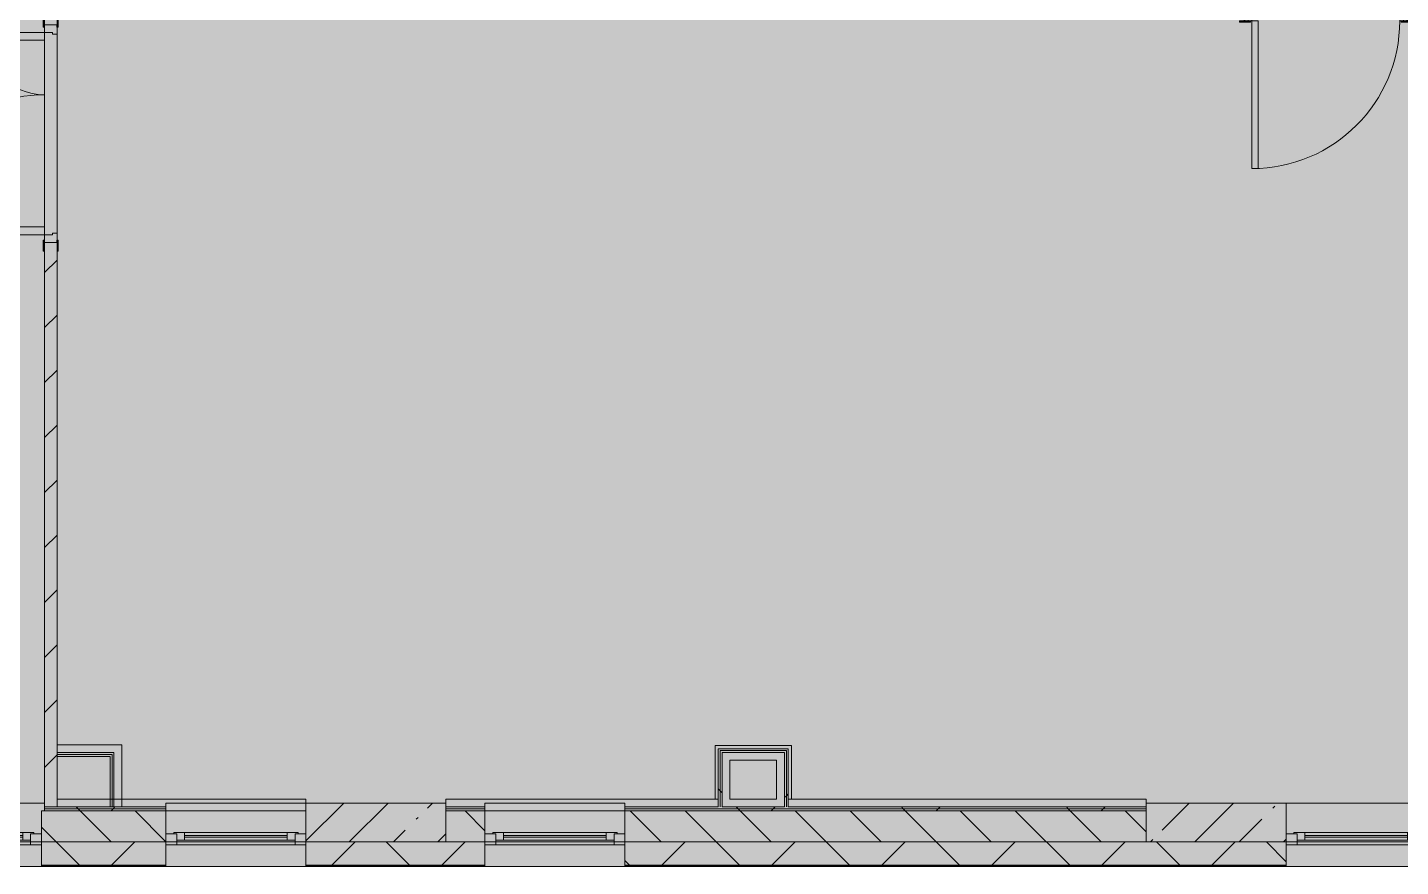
# Model space of a CAD drawing. Header units: millimetres. Extents: x 81632 to 272167, y -8553 to 29000.
# Drawn here: x 236801 to 245626, y -258 to 5138 of the extents above; entities that cross this region are included whole.
import ezdxf

# ---------------------------------------------------------------- set-up
doc = ezdxf.new("R2010")
doc.units = ezdxf.units.MM
doc.layers.add('A-DETL-GENF-1', color=7, linetype='Continuous', lineweight=9, true_color=0xc0c0c0, transparency=0.4)
for name, color, linetype, lineweight, true_color in [('A-DOOR-4', 7, 'Continuous', 5, 0xb7b7b7), ('A-DOOR-5', 7, 'Continuous', 5, 0xe2e2e2), ('A-DOOR-6', 7, 'Continuous', 5, 0xaaaaaa), ('A-DOOR-FRAM-4', 7, 'Continuous', 5, 0xe2e2e2), ('A-DOOR-FRAM-5', 7, 'Continuous', 5, 0xb7b7b7), ('A-DOOR-FRAM-6', 7, 'Continuous', 5, 0xaaaaaa), ('A-FLOR-2', 7, 'Continuous', 5, 0xb7b7b7), ('A-GLAZ-2', 7, 'Continuous', 5, 0x737373), ('A-WALL-3', 7, 'Continuous', 5, 0x737373), ('A-WALL-4', 7, 'Continuous', 9, 0x737373), ('I-WALL-1', 7, 'Continuous', 5, 0xe7e7e7), ('I-WALL-2', 7, 'Continuous', 9, 0xe7e7e7), ('I-WALL-4', 7, 'Continuous', 5, 0x737373), ('S-COLS-2', 7, 'Continuous', 5, 0x737373)]:
    doc.layers.add(name, color=color, linetype=linetype, lineweight=lineweight, true_color=true_color)
for name, color, linetype, lineweight in [('A-WALL-2', 7, 'Continuous', 5), ('I-WALL-3', 7, 'Continuous', 5), ('S-COLS-1', 7, 'Continuous', 5)]:
    doc.layers.add(name, color=color, linetype=linetype, lineweight=lineweight)
pattern_1 = [(45, (144961.3, 0), (-530.33, 530.33), []), (135, (144961.3, 0), (-530.33, -530.33), [])]

# ---------------------------------------------------------------- blocks, each defined once
blk = doc.blocks.new('120_Окно_СКБ_1Ст - 120_Окно_СКБ_1Ст 900х2500_h_ с форточкой-V74-2_6_3_птичка')
at = {"layer": 'A-GLAZ-2'}
for p, q in [((-450, -127), (-450, -57)), ((-450, -57), (-380, -57)), ((450, -57), (-450, -57)), ((-380, -57), (-380, -127)), ((380, -87), (-380, -87)), ((-380, -87), (-380, -127)), ((-330, -137), (-330, -87)), ((330, -137), (330, -87)), ((380, -127), (380, -57)), ((380, -57), (450, -57)), ((380, -127), (380, -87)), ((450, -57), (450, -127)), ((-380, -127), (-450, -127)), ((-450, -127), (-400, -127)), ((-380, -127), (-400, -127)), ((-400, -127), (-400, -137)), ((-400, -137), (400, -137)), ((400, -137), (-400, -137)), ((-330, -107), (330, -107)), ((330, -117), (-330, -117)), ((450, -127), (380, -127)), ((400, -127), (380, -127)), ((400, -127), (450, -127)), ((400, -137), (400, -127))]:
    blk.add_line(p, q, dxfattribs=at)
blk = doc.blocks.new('120_Окно_СКБ_1Ст - 120_Окно_СКБ_1Ст 900х2500_h_ с форточкой-V75-2_6_3_птичка')
at = {"layer": 'A-GLAZ-2'}
for p, q in [((-450, -127), (-450, -57)), ((-450, -57), (-380, -57)), ((450, -57), (-450, -57)), ((-380, -57), (-380, -127)), ((380, -87), (-380, -87)), ((-380, -87), (-380, -127)), ((-330, -137), (-330, -87)), ((330, -137), (330, -87)), ((380, -127), (380, -57)), ((380, -57), (450, -57)), ((380, -127), (380, -87)), ((450, -57), (450, -127)), ((-380, -127), (-450, -127)), ((-450, -127), (-400, -127)), ((-380, -127), (-400, -127)), ((-400, -127), (-400, -137)), ((-400, -137), (400, -137)), ((400, -137), (-400, -137)), ((-330, -107), (330, -107)), ((330, -117), (-330, -117)), ((450, -127), (380, -127)), ((400, -127), (380, -127)), ((400, -137), (400, -127)), ((400.9, -127), (450, -127))]:
    blk.add_line(p, q, dxfattribs=at)
blk = doc.blocks.new('BSC_Колонна _Прямоугольная - 250х900-23282983-2_6_3_птичка')
at = {"layer": 'S-COLS-1'}
h = blk.add_hatch(dxfattribs=at)
h.set_pattern_fill('FP_103', color=256, style=0, pattern_type=2)
h.set_pattern_definition([(45, (-99480, -25), (-285.1231, 285.1231), []), (45, (-99194.88, -25), (-285.1231, 285.1231), [504.031, -100.806, 16.764, -84.042])])
h.paths.add_polyline_path([(450, -125), (450, 125), (-450, 125), (-450, -125)])
at = {"layer": 'S-COLS-2'}
for p, q in [((450, 125), (-450, 125)), ((-450, 125), (-450, -125)), ((450, -125), (450, 125)), ((-450, -125), (450, -125))]:
    blk.add_line(p, q, dxfattribs=at)
blk = doc.blocks.new('110_Дверь_СКБ_1Ст_Внутренняя1 - Д-7а_л__950x2100h_Туалет-V76-2_6_3_птичка')
at = {"layer": 'A-DOOR-5'}
h = blk.add_hatch(color=256, dxfattribs=at)
h.paths.add_polyline_path([(487.5, 110), (487.5, 70), (477.5, 70), (477.5, 30), (512.5, 30), (512.5, 110)])
h.paths.add_polyline_path([(-462.5, 110), (-487.5, 110), (-487.5, 30), (-452.5, 30), (-452.5, 70), (-462.5, 70)])
at = {"layer": 'A-DOOR-6'}
h = blk.add_hatch(dxfattribs=at)
h.set_pattern_fill('FP_11', color=256, style=0, pattern_type=2)
h.set_pattern_definition([(135, (1776.41, 174.685), (-14.14214, -14.14214), []), (225, (1776.41, 174.685), (14.14214, -14.14214), [])])
h.paths.add_polyline_path([(537.5, 110), (512.5, 110), (512.5, -110), (537.5, -110)])
at = {"layer": 'A-DOOR-FRAM-4'}
for points in [[(447.5, 1060), (447.5, 110), (487.5, 110), (487.5, 1060)], [(-542.5, 118), (-542.5, 110), (-472.5, 110), (-472.5, 118)], [(567.5, 118), (497.5, 118), (497.5, 110), (567.5, 110)], [(-472.5, 30), (-487.5, 30), (-487.5, -110), (-472.5, -110)], [(512.5, 30), (497.5, 30), (497.5, -110), (512.5, -110)], [(-542.5, -110), (-542.5, -118), (-472.5, -118), (-472.5, -110)], [(567.5, -110), (497.5, -110), (497.5, -118), (567.5, -118)]]:
    blk.add_hatch(color=256, dxfattribs=at).paths.add_polyline_path(points)
at = {"layer": 'A-DOOR-FRAM-6'}
h = blk.add_hatch(dxfattribs=at)
h.set_pattern_fill('FP_12', color=256, style=0, pattern_type=2)
h.set_pattern_definition([(45, (-346.384, 174.685), (-14.1421, 14.1421), []), (135, (-346.384, 174.685), (-14.1421, -14.1421), [])])
h.paths.add_polyline_path([(-487.5, 110), (-512.5, 110), (-512.5, -110), (-487.5, -110)])
at = {"layer": 'A-DOOR-4'}
for p, q in [((487.5, 1060), (447.5, 1060)), ((447.5, 1060), (447.5, 110)), ((487.5, 110), (487.5, 1060)), ((447.5, 110), (487.5, 110))]:
    blk.add_line(p, q, dxfattribs=at)
blk.add_arc((487.5, 110), 950, 90, 180, dxfattribs=at)
at = {"layer": 'A-DOOR-FRAM-5'}
for p, q in [((-472.5, 118), (-542.5, 118)), ((-542.5, 118), (-542.5, 110)), ((-542.5, 110), (-472.5, 110)), ((-487.5, 110), (-512.5, 110)), ((-512.5, 110), (-512.5, -110)), ((-462.5, 110), (-487.5, 110)), ((-487.5, 110), (-487.5, 30)), ((-487.5, -110), (-487.5, 110)), ((-472.5, 110), (-487.5, 110)), ((-487.5, 110), (-487.5, 109)), ((-487.5, 109), (-472.5, 109)), ((-472.5, 110), (-472.5, 118)), ((-472.5, 109), (-472.5, 110)), ((-462.5, 70), (-462.5, 110)), ((487.5, 110), (487.5, 70)), ((512.5, 110), (487.5, 110)), ((567.5, 118), (497.5, 118)), ((497.5, 118), (497.5, 110)), ((512.5, 110), (497.5, 110)), ((497.5, 110), (497.5, 109)), ((497.5, 110), (567.5, 110)), ((497.5, 109), (512.5, 109)), ((512.5, 30), (512.5, 110)), ((537.5, 110), (512.5, 110)), ((512.5, 110), (512.5, -110)), ((512.5, 109), (512.5, 110)), ((537.5, -110), (537.5, 110)), ((567.5, 110), (567.5, 118)), ((-487.5, 30), (-452.5, 30)), ((-472.5, 30), (-487.5, 30)), ((-487.5, 30), (-487.5, -110)), ((-472.5, -110), (-472.5, 30)), ((-452.5, 70), (-462.5, 70)), ((-452.5, 30), (-452.5, 70)), ((487.5, 70), (477.5, 70)), ((477.5, 70), (477.5, 30)), ((477.5, 30), (512.5, 30)), ((512.5, 30), (497.5, 30)), ((497.5, 30), (497.5, -110)), ((512.5, -110), (512.5, 30)), ((-472.5, -110), (-542.5, -110)), ((-542.5, -110), (-542.5, -118)), ((-542.5, -118), (-472.5, -118)), ((-512.5, -110), (-487.5, -110)), ((-487.5, -110), (-472.5, -110)), ((-472.5, -118), (-472.5, -110)), ((497.5, -110), (512.5, -110)), ((567.5, -110), (497.5, -110)), ((497.5, -110), (497.5, -118)), ((497.5, -118), (567.5, -118)), ((512.5, -110), (537.5, -110)), ((567.5, -118), (567.5, -110))]:
    blk.add_line(p, q, dxfattribs=at)
blk = doc.blocks.new('110_Дверь_СКБ_2Ст - Д-5_п_ Из игровой в коридор-32215844-2_6_3_птичка')
at = {"layer": 'A-DOOR-5'}
for points in [[(-637.5, 40), (-587.5, 40), (-587.5, 940), (-637.5, 940)], [(612.5, 440), (612.5, 40), (662.5, 40), (662.5, 440)]]:
    blk.add_hatch(color=256, dxfattribs=at).paths.add_polyline_path(points)
h = blk.add_hatch(color=256, dxfattribs=at)
h.paths.add_polyline_path([(-687.5, 40), (-687.5, -40), (-627.5, -40), (-627.5, -10), (-637.5, -10), (-637.5, 40)])
h.paths.add_polyline_path([(652.5, -40), (712.5, -40), (712.5, 40), (662.5, 40), (662.5, -10), (652.5, -10)])
at = {"layer": 'A-DOOR-FRAM-4'}
for points in [[(-742.5, 40), (-672.5, 40), (-672.5, 48), (-742.5, 48)], [(697.5, 40), (767.5, 40), (767.5, 48), (697.5, 48)], [(-742.5, -48), (-672.5, -48), (-672.5, -40), (-742.5, -40)], [(697.5, -48), (767.5, -48), (767.5, -40), (697.5, -40)]]:
    blk.add_hatch(color=256, dxfattribs=at).paths.add_polyline_path(points)
at = {"layer": 'A-DOOR-4'}
for p, q in [((-637.5, 940), (-637.5, 40)), ((-587.5, 940), (-637.5, 940)), ((-587.5, 40), (-587.5, 940)), ((662.5, 440), (612.5, 440)), ((612.5, 440), (612.5, 40)), ((662.5, 40), (662.5, 440)), ((-637.5, 40), (-587.5, 40)), ((612.5, 40), (662.5, 40))]:
    blk.add_line(p, q, dxfattribs=at)
for centre, radius, start, end in [((-637.5, 40), 900, 0, 90), ((662.5, 40), 400, 90, 180)]:
    blk.add_arc(centre, radius, start, end, dxfattribs=at)
at = {"layer": 'A-DOOR-FRAM-5'}
for p, q in [((-672.5, 48), (-742.5, 48)), ((-742.5, 48), (-742.5, 40)), ((-742.5, 40), (-672.5, 40)), ((-637.5, 40), (-687.5, 40)), ((-687.5, 40), (-687.5, -40)), ((-672.5, 40), (-672.5, 48)), ((-637.5, -10), (-637.5, 40)), ((662.5, 40), (662.5, -10)), ((712.5, 40), (662.5, 40)), ((767.5, 48), (697.5, 48)), ((697.5, 48), (697.5, 40)), ((697.5, 40), (767.5, 40)), ((712.5, -40), (712.5, 40)), ((767.5, 40), (767.5, 48)), ((-672.5, -40), (-742.5, -40)), ((-742.5, -40), (-742.5, -48)), ((-742.5, -48), (-672.5, -48)), ((-672.5, -39), (-687.5, -39)), ((-687.5, -39), (-687.5, -40)), ((-687.5, -40), (-627.5, -40)), ((-687.5, -40), (-672.5, -40)), ((-672.5, -40), (-672.5, -39)), ((-672.5, -48), (-672.5, -40)), ((-627.5, -10), (-637.5, -10)), ((-627.5, -40), (-627.5, -10)), ((662.5, -10), (652.5, -10)), ((652.5, -10), (652.5, -40)), ((652.5, -40), (712.5, -40)), ((712.5, -39), (697.5, -39)), ((697.5, -39), (697.5, -40)), ((697.5, -40), (712.5, -40)), ((767.5, -40), (697.5, -40)), ((697.5, -40), (697.5, -48)), ((697.5, -48), (767.5, -48)), ((712.5, -40), (712.5, -39)), ((767.5, -48), (767.5, -40))]:
    blk.add_line(p, q, dxfattribs=at)
blk = doc.blocks.new('120_Окно_СКБ_1Ст - 120_Окно_СКБ_1Ст 900х2500_h_ с форточкой-22876038-2_6_3_птичка')
at = {"layer": 'A-GLAZ-2'}
for p, q in [((-450, -127), (-450, -57)), ((-450, -57), (-380, -57)), ((450, -57), (-450, -57)), ((-380, -57), (-380, -127)), ((380, -87), (-380, -87)), ((-380, -87), (-380, -127)), ((-330, -137), (-330, -87)), ((330, -137), (330, -87)), ((380, -127), (380, -57)), ((380, -57), (450, -57)), ((380, -127), (380, -87)), ((450, -57), (450, -127)), ((-380, -127), (-450, -127)), ((-450, -127), (-400, -127)), ((-380, -127), (-400, -127)), ((-400, -127), (-400, -137)), ((-400, -137), (400, -137)), ((400, -137), (-400, -137)), ((-330, -107), (330, -107)), ((330, -117), (-330, -117)), ((450, -127), (380, -127)), ((400, -127), (380, -127)), ((400, -127), (450, -127)), ((400, -137), (400, -127))]:
    blk.add_line(p, q, dxfattribs=at)
blk = doc.blocks.new('BSC_Колонна _Прямоугольная - 250х900-V77-2_6_3_птичка')
at = {"layer": 'S-COLS-1'}
h = blk.add_hatch(dxfattribs=at)
h.set_pattern_fill('FP_104', color=256, style=0, pattern_type=2)
h.set_pattern_definition([(45, (-94080, -25), (-285.1231, 285.1231), []), (45, (-93794.88, -25), (-285.1231, 285.1231), [504.031, -100.806, 16.764, -84.042])])
h.paths.add_polyline_path([(450, -125), (450, 125), (-450, 125), (-450, -125), (-400.5, -125)])
at = {"layer": 'S-COLS-2'}
for p, q in [((450, 125), (-450, 125)), ((-450, 125), (-450, -125)), ((450, -125), (450, 125)), ((-450, -125), (450, -125))]:
    blk.add_line(p, q, dxfattribs=at)

msp = doc.modelspace()

# ---------------------------------------------------------------- hatches: boundary and pattern name
at = {"layer": 'A-DETL-GENF-1'}
msp.add_hatch(color=256, dxfattribs=at).paths.add_polyline_path([(265654.7, -258), (270199.3, -258), (270199.3, 21558), (238269.3, 21558), (238269.3, 27348), (229821.3, 27348), (229821.3, 5750), (234163.3, 5750), (234163.3, -258), (264754.3, -258)])
at = {"layer": 'A-WALL-2'}
h = msp.add_hatch(dxfattribs=at)
h.set_pattern_fill('FP_75', color=256, style=0, pattern_type=2)
h.set_pattern_definition([(135, (144961.33, 0), (-176.7767, -176.7767), [])])
h.paths.add_polyline_path([(267791.3, -100), (267791.3, 100), (266991.3, 100), (266991.3, -100), (267455.6, -100)])
h.paths.add_polyline_path([(254849.2, -100), (255191.3, -100), (255191.3, 100), (253891.3, 100), (253891.3, -100), (254398.9, -100)])
h.paths.add_polyline_path([(259541.3, -100), (260591.3, -100), (260591.3, 100), (259541.3, 100)])
h.paths.add_polyline_path([(263853.8, -100), (264291.3, -100), (264291.3, 100), (263791.3, 100), (263791.3, -100)])
h.paths.add_polyline_path([(258391.3, -100), (258641.3, -100), (258641.3, 100), (258391.3, 100)])
h.paths.add_polyline_path([(243143.2, -100), (243991.3, -100), (243991.3, 100), (240641.3, 100), (240641.3, -100), (242242.7, -100)])
h.paths.add_polyline_path([(249791.3, -100), (249791.3, 100), (248741.3, 100), (248741.3, -100)])
h.paths.add_polyline_path([(245791.3, -100), (246691.3, -100), (246691.3, 100), (245791.3, 100)])
h.paths.add_polyline_path([(247645.5, -100), (247841.3, -100), (247841.3, 100), (247591.3, 100), (247591.3, -100)])
h.paths.add_polyline_path([(239741.3, -100), (239741.3, 100), (239491.3, 100), (239491.3, -100), (239541.3, -100)])
h.paths.add_polyline_path([(237691.3, -100), (237691.3, 100), (236891.3, 100), (236891.3, -100), (237290.2, -100)])
h = msp.add_hatch(dxfattribs=at)
h.set_pattern_fill('FP_65', color=256, style=0, pattern_type=2)
h.set_pattern_definition([(45, (144961.33, 0), (-353.5534, 353.5534), []), (135, (144961.33, 0), (-353.5534, -353.5534), [])])
h.paths.add_polyline_path([(265191.3, -250), (266091.3, -250), (266091.3, -100), (265191.3, -100)])
h.paths.add_polyline_path([(266991.3, -250), (267791.3, -250), (267791.3, -100), (266991.3, -100)])
h.paths.add_polyline_path([(269256.6, -250), (270041.3, -250), (270041.3, -100), (268691.3, -100), (268691.3, -250)])
h.paths.add_polyline_path([(260251.9, -250), (260591.3, -250), (260591.3, -100), (259541.3, -100), (259541.3, -250)])
h.paths.add_polyline_path([(262891.3, -250), (264291.3, -250), (264291.3, -100), (262891.3, -100)])
h.paths.add_polyline_path([(254849.2, -250), (255191.3, -250), (255191.3, -100), (253891.3, -100), (253891.3, -250), (253948.7, -250)])
h.paths.add_polyline_path([(257491.3, -250), (258641.3, -250), (258641.3, -100), (257491.3, -100), (257491.3, -151.3)])
h.paths.add_polyline_path([(252091.3, -250), (252991.3, -250), (252991.3, -100), (252091.3, -100)])
h.paths.add_polyline_path([(243143.2, -250), (244891.3, -250), (244891.3, -100), (240641.3, -100), (240641.3, -250), (242242.7, -250)])
h.paths.add_polyline_path([(238591.3, -250), (239741.3, -250), (239741.3, -100), (238591.3, -100)])
h.paths.add_polyline_path([(249791.3, -250), (249791.3, -100), (248741.3, -100), (248741.3, -250)])
h.paths.add_polyline_path([(247841.3, -250), (247841.3, -100), (245791.3, -100), (245791.3, -250), (247645.5, -250)])
h.paths.add_polyline_path([(237691.3, -250), (237691.3, -100), (236891.3, -100), (236891.3, -250)])
h.paths.add_polyline_path([(235939.5, -250), (235991.3, -250), (235991.3, -100), (234171.3, -100), (234171.3, -250)])
at = {"layer": 'I-WALL-1'}
for points in [[(241316.3, 175), (241316.3, 475), (241266.3, 475), (241266.3, 175)], [(241616.3, 425), (241666.3, 425), (241666.3, 475), (241316.3, 475), (241316.3, 425), (241342.2, 425)], [(241666.3, 175), (241666.3, 425), (241616.3, 425), (241616.3, 175)]]:
    msp.add_hatch(color=256, dxfattribs=at).paths.add_polyline_path(points)
at = {"layer": 'I-WALL-2'}
for points in [[(237357.3, 475), (237407.3, 475), (237407.3, 525), (236991.3, 525), (236991.3, 475)], [(237407.3, 125), (237407.3, 475), (237357.3, 475), (237357.3, 125)], [(236991.3, 125), (237691.3, 125), (237691.3, 150), (238591.3, 150), (238591.3, 175), (236991.3, 175)]]:
    msp.add_hatch(color=256, dxfattribs=at).paths.add_polyline_path(points)
h = msp.add_hatch(color=256, dxfattribs=at)
h.paths.add_polyline_path([(243991.3, 125), (243991.3, 175), (241691.3, 175), (241691.3, 125), (243143.2, 125)])
h.paths.add_polyline_path([(239741.3, 125), (239741.3, 150), (240641.3, 150), (240641.3, 125), (241241.3, 125), (241241.3, 175), (239491.3, 175), (239491.3, 125), (239541.3, 125)])
h.paths.add_polyline_path([(241266.3, 125), (241666.3, 125), (241666.3, 175), (241266.3, 175)])
at = {"layer": 'I-WALL-3'}
h = msp.add_hatch(dxfattribs=at)
h.set_pattern_fill('FP_77', color=256, style=0, pattern_type=2)
h.set_pattern_definition([(45, (144961.33, 0), (-176.7767, 176.7767), [])])
h.paths.add_polyline_path([(236911.3, 125), (236991.3, 125), (236991.3, 3755), (236911.3, 3755), (236911.3, 405)])
h.paths.add_polyline_path([(236961.3, 5155), (236991.3, 5155), (236991.3, 10400), (236911.3, 10400), (236911.3, 5155)])
h = msp.add_hatch(dxfattribs=at)
h.set_pattern_fill('FP_159', color=256, style=0, pattern_type=2)
h.set_pattern_definition(pattern_1)
h.paths.add_polyline_path([(241241.3, 125), (241253.8, 125), (241253.8, 500), (241241.3, 500), (241241.3, 175)])
h = msp.add_hatch(dxfattribs=at)
h.set_pattern_fill('FP_159', color=256, style=0, pattern_type=2)
h.set_pattern_definition(pattern_1)
h.paths.add_polyline_path([(241253.8, 125), (241266.3, 125), (241266.3, 487.5), (241253.8, 487.5), (241253.8, 175)])
h = msp.add_hatch(dxfattribs=at)
h.set_pattern_fill('FP_159', color=256, style=0, pattern_type=2)
h.set_pattern_definition(pattern_1)
h.paths.add_polyline_path([(241666.3, 125), (241678.8, 125), (241678.8, 475), (241666.3, 475), (241666.3, 175)])
h = msp.add_hatch(dxfattribs=at)
h.set_pattern_fill('FP_159', color=256, style=0, pattern_type=2)
h.set_pattern_definition(pattern_1)
h.paths.add_polyline_path([(241678.8, 125), (241691.3, 125), (241691.3, 487.5), (241678.8, 487.5), (241678.8, 175)])
h = msp.add_hatch(dxfattribs=at)
h.set_pattern_fill('FP_159', color=256, style=0, pattern_type=2)
h.set_pattern_definition(pattern_1)
h.paths.add_polyline_path([(237290.2, 112.5), (237691.3, 112.5), (237691.3, 125), (236911.3, 125), (236911.3, 112.5), (236991.3, 112.5)])
h = msp.add_hatch(dxfattribs=at)
h.set_pattern_fill('FP_159', color=256, style=0, pattern_type=2)
h.set_pattern_definition(pattern_1)
h.paths.add_polyline_path([(237691.3, 100), (237691.3, 112.5), (236911.3, 112.5), (236911.3, 100), (237290.2, 100)])
h = msp.add_hatch(dxfattribs=at)
h.set_pattern_fill('FP_159', color=256, style=0, pattern_type=2)
h.set_pattern_definition(pattern_1)
h.paths.add_polyline_path([(241342.2, 112.5), (243991.3, 112.5), (243991.3, 125), (240641.3, 125), (240641.3, 112.5), (240892, 112.5)])
h.paths.add_polyline_path([(239741.3, 112.5), (239741.3, 125), (239491.3, 125), (239491.3, 112.5), (239541.3, 112.5)])
h = msp.add_hatch(dxfattribs=at)
h.set_pattern_fill('FP_159', color=256, style=0, pattern_type=2)
h.set_pattern_definition(pattern_1)
h.paths.add_polyline_path([(240892, 100), (243991.3, 100), (243991.3, 112.5), (240641.3, 112.5), (240641.3, 100)])
h.paths.add_polyline_path([(239741.3, 100), (239741.3, 112.5), (239491.3, 112.5), (239491.3, 100), (239541.3, 100)])

# ---------------------------------------------------------------- linework, layer by layer
at = {"layer": 'A-FLOR-2'}
for p, q in [((241221.3, 174.2), (241221.3, 520)), ((241221.3, 520), (241711.3, 520)), ((241711.3, 520), (241711.3, 174.6))]:
    msp.add_line(p, q, dxfattribs=at)
at = {"layer": 'A-WALL-3'}
for p, q in [((236911.3, 100), (236891.3, 100)), ((236891.3, 100), (236891.3, -258)), ((237691.3, -258), (237691.3, 100)), ((239741.3, -258), (239741.3, 100)), ((240641.3, 100), (240641.3, -258)), ((236011.3, -100), (236891.3, -100)), ((237691.3, -100), (238591.3, -100)), ((238591.3, -100), (238591.3, -258)), ((239741.3, -100), (240641.3, -100)), ((244891.3, -258), (244891.3, -100)), ((244891.3, -100), (245791.3, -100)), ((234163.3, -258), (237691.3, -258)), ((237691.3, -258), (252091.3, -258))]:
    msp.add_line(p, q, dxfattribs=at)
at = {"layer": 'A-WALL-4'}
for p, q in [((237357.3, 475), (236991.3, 475)), ((237344.8, 462.5), (236991.3, 462.5)), ((237344.8, 125), (237344.8, 462.5)), ((237357.3, 125), (237357.3, 475)), ((241253.8, 487.5), (241253.8, 125)), ((241678.8, 487.5), (241253.8, 487.5)), ((241266.3, 475), (241266.3, 125)), ((241666.3, 475), (241266.3, 475)), ((241666.3, 125), (241666.3, 475)), ((241678.8, 125), (241678.8, 487.5)), ((236911.3, 125), (237691.3, 125)), ((236911.3, 112.5), (237691.3, 112.5)), ((236911.3, 100), (237691.3, 100)), ((236991.3, 175), (236991.3, 125)), ((239491.3, 125), (239741.3, 125)), ((239491.3, 112.5), (239741.3, 112.5)), ((239741.3, 100), (239491.3, 100)), ((240641.3, 125), (241241.3, 125)), ((240641.3, 112.5), (243991.3, 112.5)), ((243991.3, 100), (240641.3, 100)), ((241241.3, 175), (241241.3, 125)), ((241266.3, 125), (241666.3, 125)), ((241691.3, 175), (241691.3, 125)), ((241691.3, 125), (243991.3, 125)), ((236891.3, -100), (237691.3, -100)), ((237691.3, -100), (236891.3, -100)), ((239491.3, -100), (239741.3, -100)), ((239741.3, -100), (239491.3, -100)), ((240641.3, -100), (243991.3, -100)), ((243991.3, -100), (240641.3, -100)), ((236891.3, -250), (237691.3, -250)), ((236891.3, -253), (237691.3, -253)), ((238591.3, -250), (239741.3, -250)), ((238591.3, -253), (239741.3, -253)), ((240641.3, -250), (244891.3, -250)), ((240641.3, -253), (244891.3, -253))]:
    msp.add_line(p, q, dxfattribs=at)
at = {"layer": 'I-WALL-4'}
for p, q in [((236911.3, 3855), (236911.3, 5055)), ((236991.3, 5095), (236991.3, 3815)), ((236911.3, 3700), (236911.3, 100)), ((236991.3, 175), (236991.3, 3700)), ((237407.3, 525), (236991.3, 525)), ((236991.3, 450), (237332.3, 450)), ((237332.3, 450), (237332.3, 125)), ((237407.3, 125), (237407.3, 525)), ((241241.3, 500), (241241.3, 175)), ((241691.3, 500), (241241.3, 500)), ((241691.3, 175), (241691.3, 500)), ((241316.3, 175), (241316.3, 425)), ((241316.3, 425), (241616.3, 425)), ((241616.3, 425), (241616.3, 175)), ((236011.3, 150), (236911.3, 150)), ((238591.3, 175), (236991.3, 175)), ((237691.3, 100), (237691.3, 150)), ((237691.3, 150), (238591.3, 150)), ((238591.3, 100), (237691.3, 100)), ((238591.3, 150), (238591.3, 175)), ((241241.3, 175), (239491.3, 175)), ((239491.3, 175), (239491.3, 150)), ((239741.3, 100), (239741.3, 150)), ((239741.3, 150), (240641.3, 150)), ((240641.3, 100), (239741.3, 100)), ((240641.3, 150), (240641.3, 100)), ((241616.3, 175), (241316.3, 175)), ((243991.3, 175), (241691.3, 175)), ((243991.3, 150), (243991.3, 175)), ((244891.3, 150), (246551.3, 150))]:
    msp.add_line(p, q, dxfattribs=at)

# ---------------------------------------------------------------- block references
at = {"layer": 'A-DOOR-4'}
for name, p, rotation in [('110_Дверь_СКБ_1Ст_Внутренняя1 - Д-7а_л__950x2100h_Туалет-V76-2_6_3_птичка', (245158.8, 5290), 180), ('110_Дверь_СКБ_2Ст - Д-5_п_ Из игровой в коридор-32215844-2_6_3_птичка', (236951.3, 4442.5), 89.99999999999991)]:
    msp.add_blockref(name, p, dxfattribs=dict(at, rotation=rotation))
at = {"layer": 'A-GLAZ-2', "rotation": 180}
for name, p in [('120_Окно_СКБ_1Ст - 120_Окно_СКБ_1Ст 900х2500_h_ с форточкой-V74-2_6_3_птичка', (236441.3, -175)), ('120_Окно_СКБ_1Ст - 120_Окно_СКБ_1Ст 900х2500_h_ с форточкой-V75-2_6_3_птичка', (238141.3, -175)), ('120_Окно_СКБ_1Ст - 120_Окно_СКБ_1Ст 900х2500_h_ с форточкой-22876038-2_6_3_птичка', (240191.3, -175)), ('120_Окно_СКБ_1Ст - 120_Окно_СКБ_1Ст 900х2500_h_ с форточкой-22876038-2_6_3_птичка', (245341.3, -175))]:
    msp.add_blockref(name, p, dxfattribs=at)
at = {"layer": 'S-COLS-2'}
for name, p in [('BSC_Колонна _Прямоугольная - 250х900-V77-2_6_3_птичка', (239041.3, 25)), ('BSC_Колонна _Прямоугольная - 250х900-23282983-2_6_3_птичка', (244441.3, 25))]:
    msp.add_blockref(name, p, dxfattribs=at)

doc.saveas('drawing.dxf')
